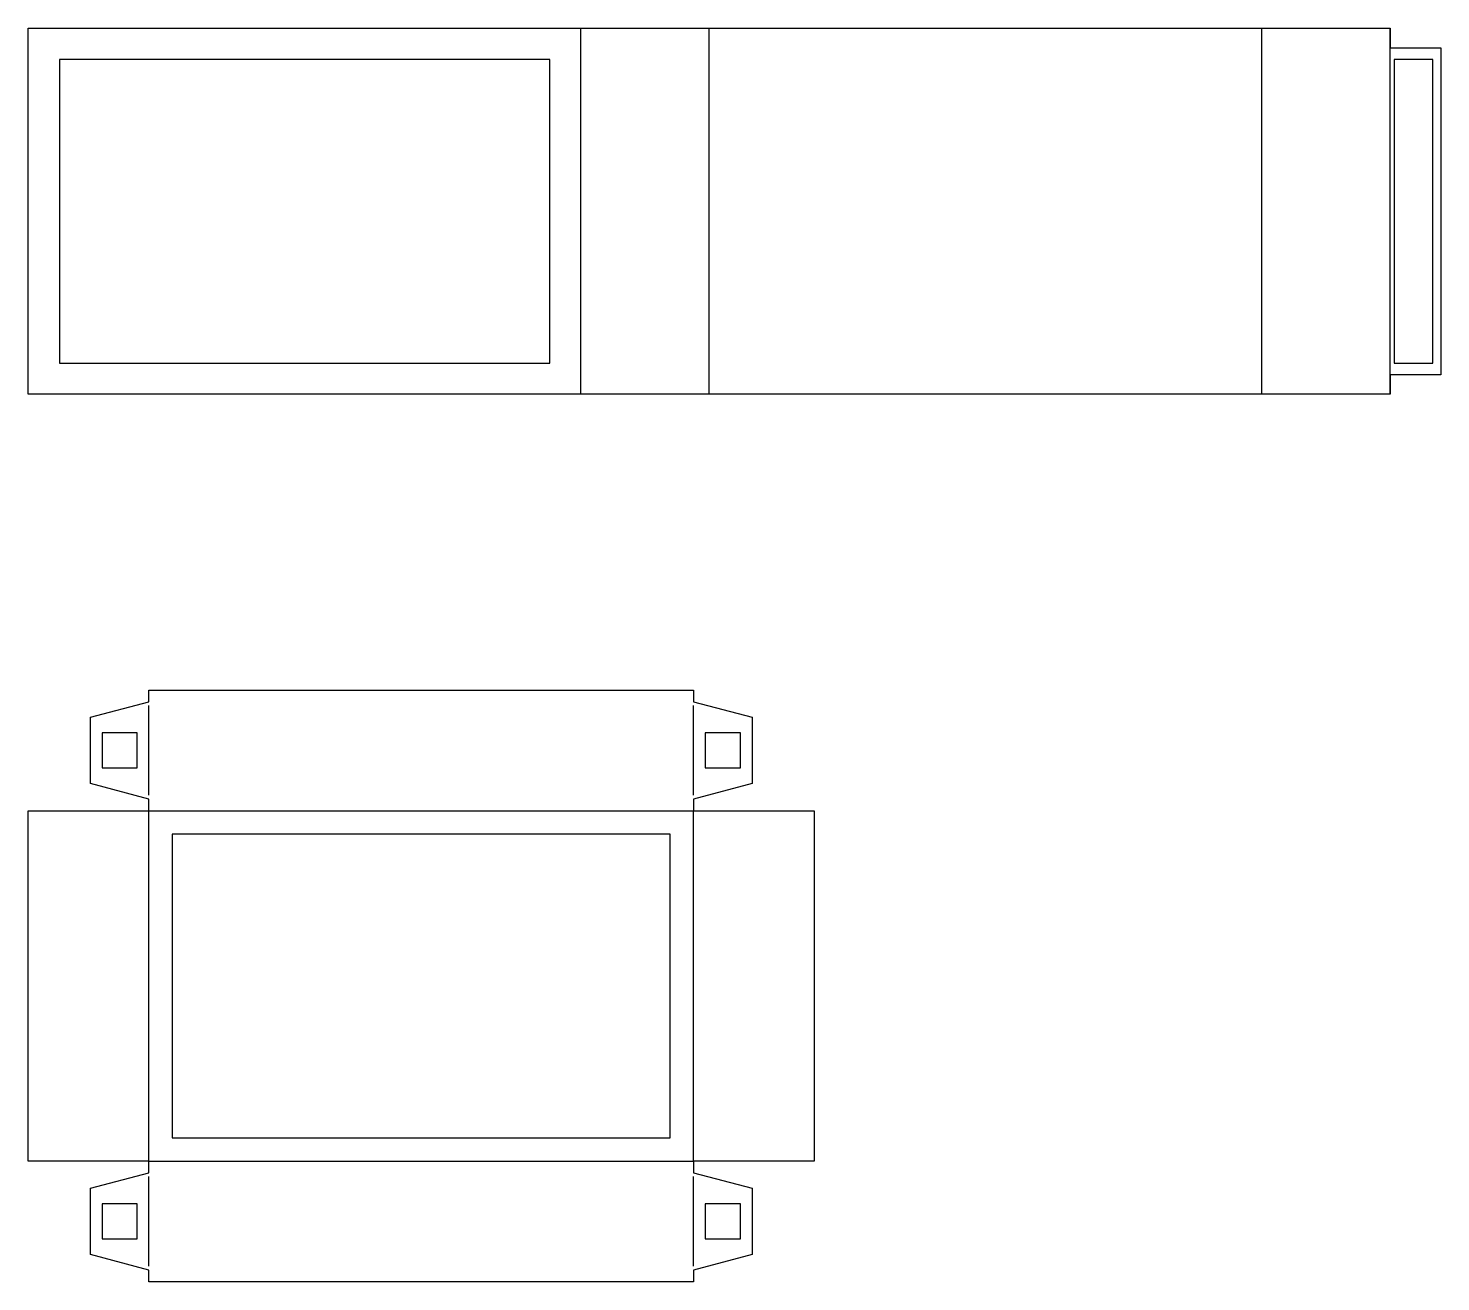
# Model space of a CAD drawing. Header units: millimetres. Extents: x 18 to 381, y 37 to 359.
import ezdxf

# ---------------------------------------------------------------- set-up
doc = ezdxf.new("R2010")
doc.units = ezdxf.units.MM
for name, color, linetype in [('CREASE', 5, 'Continuous'), ('CUT', 1, 'Continuous'), ('GLUE', 8, 'Continuous'), ('SAFE', 3, 'Continuous')]:
    doc.layers.add(name, color=color, linetype=linetype)

msp = doc.modelspace()

# ---------------------------------------------------------------- linework, layer by layer
at = {"layer": 'CREASE'}
for points in [[(160, 265), (160, 359)], [(193, 265), (193, 359)], [(335, 265), (335, 359)], [(368, 265), (368, 359)], [(49, 162), (49, 185)], [(189, 162), (189, 185)], [(49, 158), (189, 158)], [(49, 68), (49, 158)], [(189, 68), (189, 158)], [(49, 68), (189, 68)], [(49, 41), (49, 64)], [(189, 41), (189, 64)]]:
    msp.add_lwpolyline(points, dxfattribs=at)
at = {"layer": 'CUT'}
for points in [[(368, 359), (368, 354), (381, 354), (381, 270), (368, 270), (368, 265), (18, 265), (18, 359), (368, 359)], [(49, 65), (49, 68), (18, 68), (18, 158), (49, 158), (49, 161), (34, 165), (34, 182), (49, 186), (49, 189), (189, 189), (189, 186), (204, 182), (204, 165), (189, 161), (189, 158), (220, 158), (220, 68), (189, 68), (189, 65), (204, 61), (204, 44), (189, 40), (189, 37), (49, 37), (49, 40), (34, 44), (34, 61), (49, 65)]]:
    msp.add_lwpolyline(points, close=True, dxfattribs=at)
at = {"layer": 'GLUE'}
for points in [[(379, 273), (379, 351), (369, 351), (369, 273), (379, 273)], [(46, 169), (46, 178), (37, 178), (37, 169), (46, 169)], [(201, 169), (201, 178), (192, 178), (192, 169), (201, 169)], [(46, 48), (46, 57), (37, 57), (37, 48), (46, 48)], [(201, 48), (201, 57), (192, 57), (192, 48), (201, 48)]]:
    msp.add_lwpolyline(points, close=True, dxfattribs=at)
at = {"layer": 'SAFE'}
for points in [[(152, 273), (152, 351), (26, 351), (26, 273), (152, 273)], [(183, 74), (183, 152), (55, 152), (55, 74), (183, 74)]]:
    msp.add_lwpolyline(points, close=True, dxfattribs=at)

doc.saveas('drawing.dxf')
